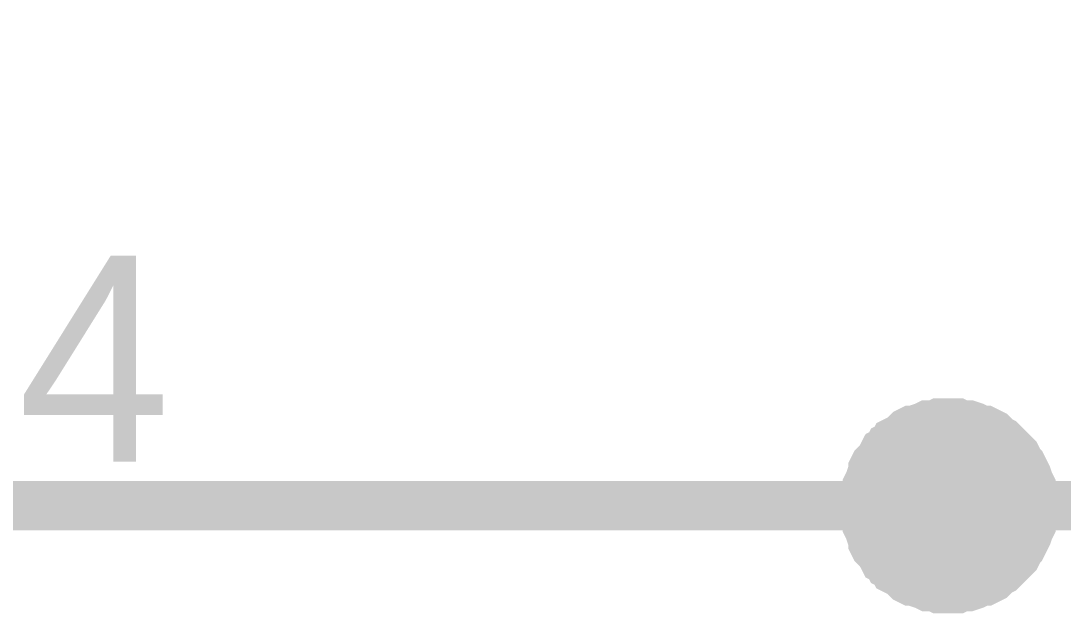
# Model space of a CAD drawing. Header units: millimetres. Extents: x 0 to 13.8, y 0 to 11.8.
# Drawn here: x 2.9994 to 3.2493, y 8.3386 to 8.4806 of the extents above; entities that cross this region are included whole.
import ezdxf

# ---------------------------------------------------------------- set-up
doc = ezdxf.new("R2010")
doc.units = ezdxf.units.MM
doc.header["$MEASUREMENT"] = 0
doc.layers.add('Sheet', color=255, linetype='Continuous')

msp = doc.modelspace()

# ---------------------------------------------------------------- linework, layer by layer
at = {"layer": 'Sheet'}
for points, const_width in [([(3.02508, 8.36438), (3.22175, 8.36438), (3.54366, 8.36438), (3.54366, 8.46448), (3.54366, 8.56458), (3.22175, 8.56458), (3.02508, 8.56458)], 0.0118), ([(3.20191, 8.36438), (3.20191, 8.36526), (3.20191, 8.36658), (3.20235, 8.36746), (3.20235, 8.36835), (3.20235, 8.36923), (3.20279, 8.37011), (3.20323, 8.37143), (3.20367, 8.37232), (3.20367, 8.3732), (3.20411, 8.37408), (3.20455, 8.37452), (3.20543, 8.3754), (3.20587, 8.37628), (3.20632, 8.37717), (3.2072, 8.37761), (3.20764, 8.37849), (3.20852, 8.37893), (3.20896, 8.37981), (3.20984, 8.38025), (3.21073, 8.38069), (3.21161, 8.38158), (3.21205, 8.38202), (3.21293, 8.38246), (3.21381, 8.38246), (3.21469, 8.3829), (3.21602, 8.38334), (3.2169, 8.38378), (3.21778, 8.38378), (3.21866, 8.38378), (3.21954, 8.38422), (3.22087, 8.38422), (3.22175, 8.38422)], 0.0118), ([(3.20191, 8.36438), (3.20191, 8.36526), (3.20191, 8.36658), (3.20235, 8.36746), (3.20235, 8.36835), (3.20235, 8.36923), (3.20279, 8.37011), (3.20323, 8.37143), (3.20367, 8.37232), (3.20367, 8.3732), (3.20411, 8.37408), (3.20455, 8.37452), (3.20543, 8.3754), (3.20587, 8.37628), (3.20632, 8.37717), (3.2072, 8.37761), (3.20764, 8.37849), (3.20852, 8.37893), (3.20896, 8.37981), (3.20984, 8.38025), (3.21073, 8.38069), (3.21161, 8.38158), (3.21205, 8.38202), (3.21293, 8.38246), (3.21381, 8.38246), (3.21469, 8.3829), (3.21602, 8.38334), (3.2169, 8.38378), (3.21778, 8.38378), (3.21866, 8.38378), (3.21954, 8.38422), (3.22087, 8.38422), (3.22175, 8.38422)], 0.0118), ([(3.20191, 8.36438), (3.20191, 8.36526), (3.20191, 8.36658), (3.20235, 8.36746), (3.20235, 8.36835), (3.20235, 8.36923), (3.20279, 8.37011), (3.20323, 8.37143), (3.20367, 8.37232), (3.20367, 8.3732), (3.20411, 8.37408), (3.20455, 8.37452), (3.20543, 8.3754), (3.20587, 8.37628), (3.20632, 8.37717), (3.2072, 8.37761), (3.20764, 8.37849), (3.20852, 8.37893), (3.20896, 8.37981), (3.20984, 8.38025), (3.21073, 8.38069), (3.21161, 8.38158), (3.21205, 8.38202), (3.21293, 8.38246), (3.21381, 8.38246), (3.21469, 8.3829), (3.21602, 8.38334), (3.2169, 8.38378), (3.21778, 8.38378), (3.21866, 8.38378), (3.21954, 8.38422), (3.22087, 8.38422), (3.22175, 8.38422)], 0.0118), ([(3.20191, 8.36438), (3.20191, 8.36526), (3.20191, 8.36658), (3.20235, 8.36746), (3.20235, 8.36835), (3.20235, 8.36923), (3.20279, 8.37011), (3.20323, 8.37143), (3.20367, 8.37232), (3.20367, 8.3732), (3.20411, 8.37408), (3.20455, 8.37452), (3.20543, 8.3754), (3.20587, 8.37628), (3.20632, 8.37717), (3.2072, 8.37761), (3.20764, 8.37849), (3.20852, 8.37893), (3.20896, 8.37981), (3.20984, 8.38025), (3.21073, 8.38069), (3.21161, 8.38158), (3.21205, 8.38202), (3.21293, 8.38246), (3.21381, 8.38246), (3.21469, 8.3829), (3.21602, 8.38334), (3.2169, 8.38378), (3.21778, 8.38378), (3.21866, 8.38378), (3.21954, 8.38422), (3.22087, 8.38422), (3.22175, 8.38422)], 0.0118), ([(3.20191, 8.36438), (3.20191, 8.36526), (3.20191, 8.36658), (3.20235, 8.36746), (3.20235, 8.36835), (3.20235, 8.36923), (3.20279, 8.37011), (3.20323, 8.37143), (3.20367, 8.37232), (3.20367, 8.3732), (3.20411, 8.37408), (3.20455, 8.37452), (3.20543, 8.3754), (3.20587, 8.37628), (3.20632, 8.37717), (3.2072, 8.37761), (3.20764, 8.37849), (3.20852, 8.37893), (3.20896, 8.37981), (3.20984, 8.38025), (3.21073, 8.38069), (3.21161, 8.38158), (3.21205, 8.38202), (3.21293, 8.38246), (3.21381, 8.38246), (3.21469, 8.3829), (3.21602, 8.38334), (3.2169, 8.38378), (3.21778, 8.38378), (3.21866, 8.38378), (3.21954, 8.38422), (3.22087, 8.38422), (3.22175, 8.38422)], 0.0118), ([(3.22175, 8.38422), (3.22175, 8.38422)], 0.0118), ([(3.22175, 8.38422), (3.22263, 8.38422), (3.22395, 8.38422), (3.22484, 8.38378), (3.22572, 8.38378), (3.2266, 8.38378), (3.22792, 8.38334), (3.22881, 8.3829), (3.22969, 8.38246), (3.23057, 8.38246), (3.23145, 8.38202), (3.23233, 8.38158), (3.23321, 8.38069), (3.23366, 8.38025), (3.23454, 8.37981), (3.23542, 8.37893), (3.23586, 8.37849), (3.23674, 8.37761), (3.23718, 8.37717), (3.23807, 8.37628), (3.23851, 8.3754), (3.23895, 8.37452), (3.23939, 8.37408), (3.23983, 8.3732), (3.24027, 8.37232), (3.24071, 8.37143), (3.24115, 8.37011), (3.24159, 8.36923), (3.24159, 8.36835), (3.24159, 8.36746), (3.24203, 8.36658), (3.24203, 8.36526), (3.24203, 8.36438)], 0.0118), ([(3.22175, 8.38422), (3.22175, 8.38422)], 0.0118), ([(3.22175, 8.38422), (3.22263, 8.38422), (3.22395, 8.38422), (3.22484, 8.38378), (3.22572, 8.38378), (3.2266, 8.38378), (3.22792, 8.38334), (3.22881, 8.3829), (3.22969, 8.38246), (3.23057, 8.38246), (3.23145, 8.38202), (3.23233, 8.38158), (3.23321, 8.38069), (3.23366, 8.38025), (3.23454, 8.37981), (3.23542, 8.37893), (3.23586, 8.37849), (3.23674, 8.37761), (3.23718, 8.37717), (3.23807, 8.37628), (3.23851, 8.3754), (3.23895, 8.37452), (3.23939, 8.37408), (3.23983, 8.3732), (3.24027, 8.37232), (3.24071, 8.37143), (3.24115, 8.37011), (3.24159, 8.36923), (3.24159, 8.36835), (3.24159, 8.36746), (3.24203, 8.36658), (3.24203, 8.36526), (3.24203, 8.36438)], 0.0118), ([(3.22175, 8.38422), (3.22175, 8.38422)], 0.0118), ([(3.22175, 8.38422), (3.22263, 8.38422), (3.22395, 8.38422), (3.22484, 8.38378), (3.22572, 8.38378), (3.2266, 8.38378), (3.22792, 8.38334), (3.22881, 8.3829), (3.22969, 8.38246), (3.23057, 8.38246), (3.23145, 8.38202), (3.23233, 8.38158), (3.23321, 8.38069), (3.23366, 8.38025), (3.23454, 8.37981), (3.23542, 8.37893), (3.23586, 8.37849), (3.23674, 8.37761), (3.23718, 8.37717), (3.23807, 8.37628), (3.23851, 8.3754), (3.23895, 8.37452), (3.23939, 8.37408), (3.23983, 8.3732), (3.24027, 8.37232), (3.24071, 8.37143), (3.24115, 8.37011), (3.24159, 8.36923), (3.24159, 8.36835), (3.24159, 8.36746), (3.24203, 8.36658), (3.24203, 8.36526), (3.24203, 8.36438)], 0.0118), ([(3.22175, 8.38422), (3.22175, 8.38422)], 0.0118), ([(3.22175, 8.38422), (3.22263, 8.38422), (3.22395, 8.38422), (3.22484, 8.38378), (3.22572, 8.38378), (3.2266, 8.38378), (3.22792, 8.38334), (3.22881, 8.3829), (3.22969, 8.38246), (3.23057, 8.38246), (3.23145, 8.38202), (3.23233, 8.38158), (3.23321, 8.38069), (3.23366, 8.38025), (3.23454, 8.37981), (3.23542, 8.37893), (3.23586, 8.37849), (3.23674, 8.37761), (3.23718, 8.37717), (3.23807, 8.37628), (3.23851, 8.3754), (3.23895, 8.37452), (3.23939, 8.37408), (3.23983, 8.3732), (3.24027, 8.37232), (3.24071, 8.37143), (3.24115, 8.37011), (3.24159, 8.36923), (3.24159, 8.36835), (3.24159, 8.36746), (3.24203, 8.36658), (3.24203, 8.36526), (3.24203, 8.36438)], 0.0118), ([(3.22175, 8.38422), (3.22175, 8.38422)], 0.0118), ([(3.22175, 8.38422), (3.22263, 8.38422), (3.22395, 8.38422), (3.22484, 8.38378), (3.22572, 8.38378), (3.2266, 8.38378), (3.22792, 8.38334), (3.22881, 8.3829), (3.22969, 8.38246), (3.23057, 8.38246), (3.23145, 8.38202), (3.23233, 8.38158), (3.23321, 8.38069), (3.23366, 8.38025), (3.23454, 8.37981), (3.23542, 8.37893), (3.23586, 8.37849), (3.23674, 8.37761), (3.23718, 8.37717), (3.23807, 8.37628), (3.23851, 8.3754), (3.23895, 8.37452), (3.23939, 8.37408), (3.23983, 8.3732), (3.24027, 8.37232), (3.24071, 8.37143), (3.24115, 8.37011), (3.24159, 8.36923), (3.24159, 8.36835), (3.24159, 8.36746), (3.24203, 8.36658), (3.24203, 8.36526), (3.24203, 8.36438)], 0.0118), ([(3.20191, 8.36438), (3.20191, 8.36526), (3.20191, 8.36658), (3.20235, 8.36746), (3.20235, 8.36835), (3.20235, 8.36923), (3.20279, 8.37011), (3.20323, 8.37143), (3.20367, 8.37232), (3.20367, 8.3732), (3.20411, 8.37408), (3.20455, 8.37452), (3.20543, 8.3754), (3.20587, 8.37628), (3.20632, 8.37717), (3.2072, 8.37761), (3.20764, 8.37849), (3.20852, 8.37893), (3.20896, 8.37981), (3.20984, 8.38025), (3.21073, 8.38069), (3.21161, 8.38158), (3.21205, 8.38202), (3.21293, 8.38246), (3.21381, 8.38246), (3.21469, 8.3829), (3.21602, 8.38334), (3.2169, 8.38378), (3.21778, 8.38378), (3.21866, 8.38378), (3.21954, 8.38422), (3.22087, 8.38422), (3.22175, 8.38422)], 0.0039), ([(3.20191, 8.36438), (3.20191, 8.36526), (3.20191, 8.36658), (3.20235, 8.36746), (3.20235, 8.36835), (3.20235, 8.36923), (3.20279, 8.37011), (3.20323, 8.37143), (3.20367, 8.37232), (3.20367, 8.3732), (3.20411, 8.37408), (3.20455, 8.37452), (3.20543, 8.3754), (3.20587, 8.37628), (3.20632, 8.37717), (3.2072, 8.37761), (3.20764, 8.37849), (3.20852, 8.37893), (3.20896, 8.37981), (3.20984, 8.38025), (3.21073, 8.38069), (3.21161, 8.38158), (3.21205, 8.38202), (3.21293, 8.38246), (3.21381, 8.38246), (3.21469, 8.3829), (3.21602, 8.38334), (3.2169, 8.38378), (3.21778, 8.38378), (3.21866, 8.38378), (3.21954, 8.38422), (3.22087, 8.38422), (3.22175, 8.38422)], 0.0039), ([(3.20191, 8.36438), (3.20191, 8.36526), (3.20191, 8.36658), (3.20235, 8.36746), (3.20235, 8.36835), (3.20235, 8.36923), (3.20279, 8.37011), (3.20323, 8.37143), (3.20367, 8.37232), (3.20367, 8.3732), (3.20411, 8.37408), (3.20455, 8.37452), (3.20543, 8.3754), (3.20587, 8.37628), (3.20632, 8.37717), (3.2072, 8.37761), (3.20764, 8.37849), (3.20852, 8.37893), (3.20896, 8.37981), (3.20984, 8.38025), (3.21073, 8.38069), (3.21161, 8.38158), (3.21205, 8.38202), (3.21293, 8.38246), (3.21381, 8.38246), (3.21469, 8.3829), (3.21602, 8.38334), (3.2169, 8.38378), (3.21778, 8.38378), (3.21866, 8.38378), (3.21954, 8.38422), (3.22087, 8.38422), (3.22175, 8.38422)], 0.0039), ([(3.20191, 8.36438), (3.20191, 8.36526), (3.20191, 8.36658), (3.20235, 8.36746), (3.20235, 8.36835), (3.20235, 8.36923), (3.20279, 8.37011), (3.20323, 8.37143), (3.20367, 8.37232), (3.20367, 8.3732), (3.20411, 8.37408), (3.20455, 8.37452), (3.20543, 8.3754), (3.20587, 8.37628), (3.20632, 8.37717), (3.2072, 8.37761), (3.20764, 8.37849), (3.20852, 8.37893), (3.20896, 8.37981), (3.20984, 8.38025), (3.21073, 8.38069), (3.21161, 8.38158), (3.21205, 8.38202), (3.21293, 8.38246), (3.21381, 8.38246), (3.21469, 8.3829), (3.21602, 8.38334), (3.2169, 8.38378), (3.21778, 8.38378), (3.21866, 8.38378), (3.21954, 8.38422), (3.22087, 8.38422), (3.22175, 8.38422)], 0.0039), ([(3.20191, 8.36438), (3.20191, 8.36526), (3.20191, 8.36658), (3.20235, 8.36746), (3.20235, 8.36835), (3.20235, 8.36923), (3.20279, 8.37011), (3.20323, 8.37143), (3.20367, 8.37232), (3.20367, 8.3732), (3.20411, 8.37408), (3.20455, 8.37452), (3.20543, 8.3754), (3.20587, 8.37628), (3.20632, 8.37717), (3.2072, 8.37761), (3.20764, 8.37849), (3.20852, 8.37893), (3.20896, 8.37981), (3.20984, 8.38025), (3.21073, 8.38069), (3.21161, 8.38158), (3.21205, 8.38202), (3.21293, 8.38246), (3.21381, 8.38246), (3.21469, 8.3829), (3.21602, 8.38334), (3.2169, 8.38378), (3.21778, 8.38378), (3.21866, 8.38378), (3.21954, 8.38422), (3.22087, 8.38422), (3.22175, 8.38422)], 0.0039), ([(3.22175, 8.38422), (3.22175, 8.38422)], 0.0039), ([(3.22175, 8.38422), (3.22263, 8.38422), (3.22395, 8.38422), (3.22484, 8.38378), (3.22572, 8.38378), (3.2266, 8.38378), (3.22792, 8.38334), (3.22881, 8.3829), (3.22969, 8.38246), (3.23057, 8.38246), (3.23145, 8.38202), (3.23233, 8.38158), (3.23321, 8.38069), (3.23366, 8.38025), (3.23454, 8.37981), (3.23542, 8.37893), (3.23586, 8.37849), (3.23674, 8.37761), (3.23718, 8.37717), (3.23807, 8.37628), (3.23851, 8.3754), (3.23895, 8.37452), (3.23939, 8.37408), (3.23983, 8.3732), (3.24027, 8.37232), (3.24071, 8.37143), (3.24115, 8.37011), (3.24159, 8.36923), (3.24159, 8.36835), (3.24159, 8.36746), (3.24203, 8.36658), (3.24203, 8.36526), (3.24203, 8.36438)], 0.0039), ([(3.22175, 8.38422), (3.22175, 8.38422)], 0.0039), ([(3.22175, 8.38422), (3.22263, 8.38422), (3.22395, 8.38422), (3.22484, 8.38378), (3.22572, 8.38378), (3.2266, 8.38378), (3.22792, 8.38334), (3.22881, 8.3829), (3.22969, 8.38246), (3.23057, 8.38246), (3.23145, 8.38202), (3.23233, 8.38158), (3.23321, 8.38069), (3.23366, 8.38025), (3.23454, 8.37981), (3.23542, 8.37893), (3.23586, 8.37849), (3.23674, 8.37761), (3.23718, 8.37717), (3.23807, 8.37628), (3.23851, 8.3754), (3.23895, 8.37452), (3.23939, 8.37408), (3.23983, 8.3732), (3.24027, 8.37232), (3.24071, 8.37143), (3.24115, 8.37011), (3.24159, 8.36923), (3.24159, 8.36835), (3.24159, 8.36746), (3.24203, 8.36658), (3.24203, 8.36526), (3.24203, 8.36438)], 0.0039), ([(3.22175, 8.38422), (3.22175, 8.38422)], 0.0039), ([(3.22175, 8.38422), (3.22263, 8.38422), (3.22395, 8.38422), (3.22484, 8.38378), (3.22572, 8.38378), (3.2266, 8.38378), (3.22792, 8.38334), (3.22881, 8.3829), (3.22969, 8.38246), (3.23057, 8.38246), (3.23145, 8.38202), (3.23233, 8.38158), (3.23321, 8.38069), (3.23366, 8.38025), (3.23454, 8.37981), (3.23542, 8.37893), (3.23586, 8.37849), (3.23674, 8.37761), (3.23718, 8.37717), (3.23807, 8.37628), (3.23851, 8.3754), (3.23895, 8.37452), (3.23939, 8.37408), (3.23983, 8.3732), (3.24027, 8.37232), (3.24071, 8.37143), (3.24115, 8.37011), (3.24159, 8.36923), (3.24159, 8.36835), (3.24159, 8.36746), (3.24203, 8.36658), (3.24203, 8.36526), (3.24203, 8.36438)], 0.0039), ([(3.22175, 8.38422), (3.22175, 8.38422)], 0.0039), ([(3.22175, 8.38422), (3.22263, 8.38422), (3.22395, 8.38422), (3.22484, 8.38378), (3.22572, 8.38378), (3.2266, 8.38378), (3.22792, 8.38334), (3.22881, 8.3829), (3.22969, 8.38246), (3.23057, 8.38246), (3.23145, 8.38202), (3.23233, 8.38158), (3.23321, 8.38069), (3.23366, 8.38025), (3.23454, 8.37981), (3.23542, 8.37893), (3.23586, 8.37849), (3.23674, 8.37761), (3.23718, 8.37717), (3.23807, 8.37628), (3.23851, 8.3754), (3.23895, 8.37452), (3.23939, 8.37408), (3.23983, 8.3732), (3.24027, 8.37232), (3.24071, 8.37143), (3.24115, 8.37011), (3.24159, 8.36923), (3.24159, 8.36835), (3.24159, 8.36746), (3.24203, 8.36658), (3.24203, 8.36526), (3.24203, 8.36438)], 0.0039), ([(3.22175, 8.38422), (3.22175, 8.38422)], 0.0039), ([(3.22175, 8.38422), (3.22263, 8.38422), (3.22395, 8.38422), (3.22484, 8.38378), (3.22572, 8.38378), (3.2266, 8.38378), (3.22792, 8.38334), (3.22881, 8.3829), (3.22969, 8.38246), (3.23057, 8.38246), (3.23145, 8.38202), (3.23233, 8.38158), (3.23321, 8.38069), (3.23366, 8.38025), (3.23454, 8.37981), (3.23542, 8.37893), (3.23586, 8.37849), (3.23674, 8.37761), (3.23718, 8.37717), (3.23807, 8.37628), (3.23851, 8.3754), (3.23895, 8.37452), (3.23939, 8.37408), (3.23983, 8.3732), (3.24027, 8.37232), (3.24071, 8.37143), (3.24115, 8.37011), (3.24159, 8.36923), (3.24159, 8.36835), (3.24159, 8.36746), (3.24203, 8.36658), (3.24203, 8.36526), (3.24203, 8.36438)], 0.0039), ([(2.92189, 8.36438), (3.22175, 8.36438)], 0.0118), ([(3.22175, 8.34453), (3.22087, 8.34453), (3.21954, 8.34453), (3.21866, 8.34498), (3.21778, 8.34498), (3.2169, 8.34498), (3.21602, 8.34542), (3.21469, 8.34586), (3.21381, 8.3463), (3.21293, 8.3463), (3.21205, 8.34674), (3.21161, 8.34718), (3.21073, 8.34806), (3.20984, 8.3485), (3.20896, 8.34894), (3.20852, 8.34983), (3.20764, 8.35027), (3.2072, 8.35115), (3.20632, 8.35159), (3.20587, 8.35247), (3.20543, 8.35335), (3.20455, 8.35424), (3.20411, 8.35468), (3.20367, 8.35556), (3.20367, 8.35644), (3.20323, 8.35732), (3.20279, 8.35865), (3.20235, 8.35953), (3.20235, 8.36041), (3.20235, 8.36129), (3.20191, 8.36217), (3.20191, 8.3635), (3.20191, 8.36438)], 0.0118), ([(3.20191, 8.36438), (3.20191, 8.36438)], 0.0118), ([(3.22175, 8.34453), (3.22087, 8.34453), (3.21954, 8.34453), (3.21866, 8.34498), (3.21778, 8.34498), (3.2169, 8.34498), (3.21602, 8.34542), (3.21469, 8.34586), (3.21381, 8.3463), (3.21293, 8.3463), (3.21205, 8.34674), (3.21161, 8.34718), (3.21073, 8.34806), (3.20984, 8.3485), (3.20896, 8.34894), (3.20852, 8.34983), (3.20764, 8.35027), (3.2072, 8.35115), (3.20632, 8.35159), (3.20587, 8.35247), (3.20543, 8.35335), (3.20455, 8.35424), (3.20411, 8.35468), (3.20367, 8.35556), (3.20367, 8.35644), (3.20323, 8.35732), (3.20279, 8.35865), (3.20235, 8.35953), (3.20235, 8.36041), (3.20235, 8.36129), (3.20191, 8.36217), (3.20191, 8.3635), (3.20191, 8.36438)], 0.0118), ([(3.20191, 8.36438), (3.20191, 8.36438)], 0.0118), ([(3.22175, 8.34453), (3.22087, 8.34453), (3.21954, 8.34453), (3.21866, 8.34498), (3.21778, 8.34498), (3.2169, 8.34498), (3.21602, 8.34542), (3.21469, 8.34586), (3.21381, 8.3463), (3.21293, 8.3463), (3.21205, 8.34674), (3.21161, 8.34718), (3.21073, 8.34806), (3.20984, 8.3485), (3.20896, 8.34894), (3.20852, 8.34983), (3.20764, 8.35027), (3.2072, 8.35115), (3.20632, 8.35159), (3.20587, 8.35247), (3.20543, 8.35335), (3.20455, 8.35424), (3.20411, 8.35468), (3.20367, 8.35556), (3.20367, 8.35644), (3.20323, 8.35732), (3.20279, 8.35865), (3.20235, 8.35953), (3.20235, 8.36041), (3.20235, 8.36129), (3.20191, 8.36217), (3.20191, 8.3635), (3.20191, 8.36438)], 0.0118), ([(3.20191, 8.36438), (3.20191, 8.36438)], 0.0118), ([(3.22175, 8.34453), (3.22087, 8.34453), (3.21954, 8.34453), (3.21866, 8.34498), (3.21778, 8.34498), (3.2169, 8.34498), (3.21602, 8.34542), (3.21469, 8.34586), (3.21381, 8.3463), (3.21293, 8.3463), (3.21205, 8.34674), (3.21161, 8.34718), (3.21073, 8.34806), (3.20984, 8.3485), (3.20896, 8.34894), (3.20852, 8.34983), (3.20764, 8.35027), (3.2072, 8.35115), (3.20632, 8.35159), (3.20587, 8.35247), (3.20543, 8.35335), (3.20455, 8.35424), (3.20411, 8.35468), (3.20367, 8.35556), (3.20367, 8.35644), (3.20323, 8.35732), (3.20279, 8.35865), (3.20235, 8.35953), (3.20235, 8.36041), (3.20235, 8.36129), (3.20191, 8.36217), (3.20191, 8.3635), (3.20191, 8.36438)], 0.0118), ([(3.20191, 8.36438), (3.20191, 8.36438)], 0.0118), ([(3.22175, 8.34453), (3.22087, 8.34453), (3.21954, 8.34453), (3.21866, 8.34498), (3.21778, 8.34498), (3.2169, 8.34498), (3.21602, 8.34542), (3.21469, 8.34586), (3.21381, 8.3463), (3.21293, 8.3463), (3.21205, 8.34674), (3.21161, 8.34718), (3.21073, 8.34806), (3.20984, 8.3485), (3.20896, 8.34894), (3.20852, 8.34983), (3.20764, 8.35027), (3.2072, 8.35115), (3.20632, 8.35159), (3.20587, 8.35247), (3.20543, 8.35335), (3.20455, 8.35424), (3.20411, 8.35468), (3.20367, 8.35556), (3.20367, 8.35644), (3.20323, 8.35732), (3.20279, 8.35865), (3.20235, 8.35953), (3.20235, 8.36041), (3.20235, 8.36129), (3.20191, 8.36217), (3.20191, 8.3635), (3.20191, 8.36438)], 0.0118), ([(3.20191, 8.36438), (3.20191, 8.36438)], 0.0118), ([(3.24203, 8.36438), (3.24203, 8.3635), (3.24203, 8.36217), (3.24159, 8.36129), (3.24159, 8.36041), (3.24159, 8.35953), (3.24115, 8.35865), (3.24071, 8.35732), (3.24027, 8.35644), (3.23983, 8.35556), (3.23939, 8.35468), (3.23895, 8.35424), (3.23851, 8.35335), (3.23807, 8.35247), (3.23718, 8.35159), (3.23674, 8.35115), (3.23586, 8.35027), (3.23542, 8.34983), (3.23454, 8.34894), (3.23366, 8.3485), (3.23321, 8.34806), (3.23233, 8.34718), (3.23145, 8.34674), (3.23057, 8.3463), (3.22969, 8.3463), (3.22881, 8.34586), (3.22792, 8.34542), (3.2266, 8.34498), (3.22572, 8.34498), (3.22484, 8.34498), (3.22395, 8.34453), (3.22263, 8.34453), (3.22175, 8.34453)], 0.0118), ([(3.24203, 8.36438), (3.24203, 8.3635), (3.24203, 8.36217), (3.24159, 8.36129), (3.24159, 8.36041), (3.24159, 8.35953), (3.24115, 8.35865), (3.24071, 8.35732), (3.24027, 8.35644), (3.23983, 8.35556), (3.23939, 8.35468), (3.23895, 8.35424), (3.23851, 8.35335), (3.23807, 8.35247), (3.23718, 8.35159), (3.23674, 8.35115), (3.23586, 8.35027), (3.23542, 8.34983), (3.23454, 8.34894), (3.23366, 8.3485), (3.23321, 8.34806), (3.23233, 8.34718), (3.23145, 8.34674), (3.23057, 8.3463), (3.22969, 8.3463), (3.22881, 8.34586), (3.22792, 8.34542), (3.2266, 8.34498), (3.22572, 8.34498), (3.22484, 8.34498), (3.22395, 8.34453), (3.22263, 8.34453), (3.22175, 8.34453)], 0.0118), ([(3.24203, 8.36438), (3.24203, 8.3635), (3.24203, 8.36217), (3.24159, 8.36129), (3.24159, 8.36041), (3.24159, 8.35953), (3.24115, 8.35865), (3.24071, 8.35732), (3.24027, 8.35644), (3.23983, 8.35556), (3.23939, 8.35468), (3.23895, 8.35424), (3.23851, 8.35335), (3.23807, 8.35247), (3.23718, 8.35159), (3.23674, 8.35115), (3.23586, 8.35027), (3.23542, 8.34983), (3.23454, 8.34894), (3.23366, 8.3485), (3.23321, 8.34806), (3.23233, 8.34718), (3.23145, 8.34674), (3.23057, 8.3463), (3.22969, 8.3463), (3.22881, 8.34586), (3.22792, 8.34542), (3.2266, 8.34498), (3.22572, 8.34498), (3.22484, 8.34498), (3.22395, 8.34453), (3.22263, 8.34453), (3.22175, 8.34453)], 0.0118), ([(3.24203, 8.36438), (3.24203, 8.3635), (3.24203, 8.36217), (3.24159, 8.36129), (3.24159, 8.36041), (3.24159, 8.35953), (3.24115, 8.35865), (3.24071, 8.35732), (3.24027, 8.35644), (3.23983, 8.35556), (3.23939, 8.35468), (3.23895, 8.35424), (3.23851, 8.35335), (3.23807, 8.35247), (3.23718, 8.35159), (3.23674, 8.35115), (3.23586, 8.35027), (3.23542, 8.34983), (3.23454, 8.34894), (3.23366, 8.3485), (3.23321, 8.34806), (3.23233, 8.34718), (3.23145, 8.34674), (3.23057, 8.3463), (3.22969, 8.3463), (3.22881, 8.34586), (3.22792, 8.34542), (3.2266, 8.34498), (3.22572, 8.34498), (3.22484, 8.34498), (3.22395, 8.34453), (3.22263, 8.34453), (3.22175, 8.34453)], 0.0118), ([(3.24203, 8.36438), (3.24203, 8.3635), (3.24203, 8.36217), (3.24159, 8.36129), (3.24159, 8.36041), (3.24159, 8.35953), (3.24115, 8.35865), (3.24071, 8.35732), (3.24027, 8.35644), (3.23983, 8.35556), (3.23939, 8.35468), (3.23895, 8.35424), (3.23851, 8.35335), (3.23807, 8.35247), (3.23718, 8.35159), (3.23674, 8.35115), (3.23586, 8.35027), (3.23542, 8.34983), (3.23454, 8.34894), (3.23366, 8.3485), (3.23321, 8.34806), (3.23233, 8.34718), (3.23145, 8.34674), (3.23057, 8.3463), (3.22969, 8.3463), (3.22881, 8.34586), (3.22792, 8.34542), (3.2266, 8.34498), (3.22572, 8.34498), (3.22484, 8.34498), (3.22395, 8.34453), (3.22263, 8.34453), (3.22175, 8.34453)], 0.0118), ([(3.24203, 8.36438), (3.24203, 8.36438), (3.24203, 8.36438), (3.24203, 8.36438), (3.24203, 8.36438), (3.24203, 8.36438), (3.24203, 8.36438), (3.24203, 8.36438), (3.24203, 8.36438), (3.24203, 8.36438), (3.24203, 8.36438), (3.24203, 8.36438), (3.24203, 8.36438), (3.24203, 8.36438), (3.24203, 8.36438), (3.24203, 8.36438), (3.24203, 8.36438), (3.24203, 8.36438), (3.24203, 8.36438), (3.24203, 8.36438), (3.24203, 8.36438), (3.24203, 8.36438), (3.24203, 8.36438), (3.24203, 8.36438), (3.24203, 8.36438), (3.24203, 8.36438), (3.24203, 8.36438), (3.24203, 8.36438), (3.24203, 8.36438), (3.24203, 8.36438), (3.24203, 8.36438), (3.24203, 8.36438), (3.24203, 8.36438)], 0.0118), ([(3.24203, 8.36438), (3.24203, 8.36438)], 0.0118), ([(3.24203, 8.36438), (3.24203, 8.36438), (3.24203, 8.36438), (3.24203, 8.36438), (3.24203, 8.36438), (3.24203, 8.36438), (3.24203, 8.36438), (3.24203, 8.36438), (3.24203, 8.36438), (3.24203, 8.36438), (3.24203, 8.36438), (3.24203, 8.36438), (3.24203, 8.36438), (3.24203, 8.36438), (3.24203, 8.36438), (3.24203, 8.36438), (3.24203, 8.36438), (3.24203, 8.36438), (3.24203, 8.36438), (3.24203, 8.36438), (3.24203, 8.36438), (3.24203, 8.36438), (3.24203, 8.36438), (3.24203, 8.36438), (3.24203, 8.36438), (3.24203, 8.36438), (3.24203, 8.36438), (3.24203, 8.36438), (3.24203, 8.36438), (3.24203, 8.36438), (3.24203, 8.36438), (3.24203, 8.36438), (3.24203, 8.36438)], 0.0118), ([(3.24203, 8.36438), (3.24203, 8.36438)], 0.0118), ([(3.24203, 8.36438), (3.24203, 8.36438), (3.24203, 8.36438), (3.24203, 8.36438), (3.24203, 8.36438), (3.24203, 8.36438), (3.24203, 8.36438), (3.24203, 8.36438), (3.24203, 8.36438), (3.24203, 8.36438), (3.24203, 8.36438), (3.24203, 8.36438), (3.24203, 8.36438), (3.24203, 8.36438), (3.24203, 8.36438), (3.24203, 8.36438), (3.24203, 8.36438), (3.24203, 8.36438), (3.24203, 8.36438), (3.24203, 8.36438), (3.24203, 8.36438), (3.24203, 8.36438), (3.24203, 8.36438), (3.24203, 8.36438), (3.24203, 8.36438), (3.24203, 8.36438), (3.24203, 8.36438), (3.24203, 8.36438), (3.24203, 8.36438), (3.24203, 8.36438), (3.24203, 8.36438), (3.24203, 8.36438), (3.24203, 8.36438)], 0.0118), ([(3.24203, 8.36438), (3.24203, 8.36438)], 0.0118), ([(3.24203, 8.36438), (3.24203, 8.36438), (3.24203, 8.36438), (3.24203, 8.36438), (3.24203, 8.36438), (3.24203, 8.36438), (3.24203, 8.36438), (3.24203, 8.36438), (3.24203, 8.36438), (3.24203, 8.36438), (3.24203, 8.36438), (3.24203, 8.36438), (3.24203, 8.36438), (3.24203, 8.36438), (3.24203, 8.36438), (3.24203, 8.36438), (3.24203, 8.36438), (3.24203, 8.36438), (3.24203, 8.36438), (3.24203, 8.36438), (3.24203, 8.36438), (3.24203, 8.36438), (3.24203, 8.36438), (3.24203, 8.36438), (3.24203, 8.36438), (3.24203, 8.36438), (3.24203, 8.36438), (3.24203, 8.36438), (3.24203, 8.36438), (3.24203, 8.36438), (3.24203, 8.36438), (3.24203, 8.36438), (3.24203, 8.36438)], 0.0118), ([(3.24203, 8.36438), (3.24203, 8.36438)], 0.0118), ([(3.24203, 8.36438), (3.24203, 8.36438), (3.24203, 8.36438), (3.24203, 8.36438), (3.24203, 8.36438), (3.24203, 8.36438), (3.24203, 8.36438), (3.24203, 8.36438), (3.24203, 8.36438), (3.24203, 8.36438), (3.24203, 8.36438), (3.24203, 8.36438), (3.24203, 8.36438), (3.24203, 8.36438), (3.24203, 8.36438), (3.24203, 8.36438), (3.24203, 8.36438), (3.24203, 8.36438), (3.24203, 8.36438), (3.24203, 8.36438), (3.24203, 8.36438), (3.24203, 8.36438), (3.24203, 8.36438), (3.24203, 8.36438), (3.24203, 8.36438), (3.24203, 8.36438), (3.24203, 8.36438), (3.24203, 8.36438), (3.24203, 8.36438), (3.24203, 8.36438), (3.24203, 8.36438), (3.24203, 8.36438), (3.24203, 8.36438)], 0.0118), ([(3.24203, 8.36438), (3.24203, 8.36438)], 0.0118), ([(3.22175, 8.34453), (3.22087, 8.34453), (3.21954, 8.34453), (3.21866, 8.34498), (3.21778, 8.34498), (3.2169, 8.34498), (3.21602, 8.34542), (3.21469, 8.34586), (3.21381, 8.3463), (3.21293, 8.3463), (3.21205, 8.34674), (3.21161, 8.34718), (3.21073, 8.34806), (3.20984, 8.3485), (3.20896, 8.34894), (3.20852, 8.34983), (3.20764, 8.35027), (3.2072, 8.35115), (3.20632, 8.35159), (3.20587, 8.35247), (3.20543, 8.35335), (3.20455, 8.35424), (3.20411, 8.35468), (3.20367, 8.35556), (3.20367, 8.35644), (3.20323, 8.35732), (3.20279, 8.35865), (3.20235, 8.35953), (3.20235, 8.36041), (3.20235, 8.36129), (3.20191, 8.36217), (3.20191, 8.3635), (3.20191, 8.36438)], 0.0039), ([(3.20191, 8.36438), (3.20191, 8.36438)], 0.0039), ([(3.22175, 8.34453), (3.22087, 8.34453), (3.21954, 8.34453), (3.21866, 8.34498), (3.21778, 8.34498), (3.2169, 8.34498), (3.21602, 8.34542), (3.21469, 8.34586), (3.21381, 8.3463), (3.21293, 8.3463), (3.21205, 8.34674), (3.21161, 8.34718), (3.21073, 8.34806), (3.20984, 8.3485), (3.20896, 8.34894), (3.20852, 8.34983), (3.20764, 8.35027), (3.2072, 8.35115), (3.20632, 8.35159), (3.20587, 8.35247), (3.20543, 8.35335), (3.20455, 8.35424), (3.20411, 8.35468), (3.20367, 8.35556), (3.20367, 8.35644), (3.20323, 8.35732), (3.20279, 8.35865), (3.20235, 8.35953), (3.20235, 8.36041), (3.20235, 8.36129), (3.20191, 8.36217), (3.20191, 8.3635), (3.20191, 8.36438)], 0.0039), ([(3.20191, 8.36438), (3.20191, 8.36438)], 0.0039), ([(3.22175, 8.34453), (3.22087, 8.34453), (3.21954, 8.34453), (3.21866, 8.34498), (3.21778, 8.34498), (3.2169, 8.34498), (3.21602, 8.34542), (3.21469, 8.34586), (3.21381, 8.3463), (3.21293, 8.3463), (3.21205, 8.34674), (3.21161, 8.34718), (3.21073, 8.34806), (3.20984, 8.3485), (3.20896, 8.34894), (3.20852, 8.34983), (3.20764, 8.35027), (3.2072, 8.35115), (3.20632, 8.35159), (3.20587, 8.35247), (3.20543, 8.35335), (3.20455, 8.35424), (3.20411, 8.35468), (3.20367, 8.35556), (3.20367, 8.35644), (3.20323, 8.35732), (3.20279, 8.35865), (3.20235, 8.35953), (3.20235, 8.36041), (3.20235, 8.36129), (3.20191, 8.36217), (3.20191, 8.3635), (3.20191, 8.36438)], 0.0039), ([(3.20191, 8.36438), (3.20191, 8.36438)], 0.0039), ([(3.22175, 8.34453), (3.22087, 8.34453), (3.21954, 8.34453), (3.21866, 8.34498), (3.21778, 8.34498), (3.2169, 8.34498), (3.21602, 8.34542), (3.21469, 8.34586), (3.21381, 8.3463), (3.21293, 8.3463), (3.21205, 8.34674), (3.21161, 8.34718), (3.21073, 8.34806), (3.20984, 8.3485), (3.20896, 8.34894), (3.20852, 8.34983), (3.20764, 8.35027), (3.2072, 8.35115), (3.20632, 8.35159), (3.20587, 8.35247), (3.20543, 8.35335), (3.20455, 8.35424), (3.20411, 8.35468), (3.20367, 8.35556), (3.20367, 8.35644), (3.20323, 8.35732), (3.20279, 8.35865), (3.20235, 8.35953), (3.20235, 8.36041), (3.20235, 8.36129), (3.20191, 8.36217), (3.20191, 8.3635), (3.20191, 8.36438)], 0.0039), ([(3.20191, 8.36438), (3.20191, 8.36438)], 0.0039), ([(3.22175, 8.34453), (3.22087, 8.34453), (3.21954, 8.34453), (3.21866, 8.34498), (3.21778, 8.34498), (3.2169, 8.34498), (3.21602, 8.34542), (3.21469, 8.34586), (3.21381, 8.3463), (3.21293, 8.3463), (3.21205, 8.34674), (3.21161, 8.34718), (3.21073, 8.34806), (3.20984, 8.3485), (3.20896, 8.34894), (3.20852, 8.34983), (3.20764, 8.35027), (3.2072, 8.35115), (3.20632, 8.35159), (3.20587, 8.35247), (3.20543, 8.35335), (3.20455, 8.35424), (3.20411, 8.35468), (3.20367, 8.35556), (3.20367, 8.35644), (3.20323, 8.35732), (3.20279, 8.35865), (3.20235, 8.35953), (3.20235, 8.36041), (3.20235, 8.36129), (3.20191, 8.36217), (3.20191, 8.3635), (3.20191, 8.36438)], 0.0039), ([(3.20191, 8.36438), (3.20191, 8.36438)], 0.0039), ([(3.24203, 8.36438), (3.24203, 8.3635), (3.24203, 8.36217), (3.24159, 8.36129), (3.24159, 8.36041), (3.24159, 8.35953), (3.24115, 8.35865), (3.24071, 8.35732), (3.24027, 8.35644), (3.23983, 8.35556), (3.23939, 8.35468), (3.23895, 8.35424), (3.23851, 8.35335), (3.23807, 8.35247), (3.23718, 8.35159), (3.23674, 8.35115), (3.23586, 8.35027), (3.23542, 8.34983), (3.23454, 8.34894), (3.23366, 8.3485), (3.23321, 8.34806), (3.23233, 8.34718), (3.23145, 8.34674), (3.23057, 8.3463), (3.22969, 8.3463), (3.22881, 8.34586), (3.22792, 8.34542), (3.2266, 8.34498), (3.22572, 8.34498), (3.22484, 8.34498), (3.22395, 8.34453), (3.22263, 8.34453), (3.22175, 8.34453)], 0.0039), ([(3.24203, 8.36438), (3.24203, 8.3635), (3.24203, 8.36217), (3.24159, 8.36129), (3.24159, 8.36041), (3.24159, 8.35953), (3.24115, 8.35865), (3.24071, 8.35732), (3.24027, 8.35644), (3.23983, 8.35556), (3.23939, 8.35468), (3.23895, 8.35424), (3.23851, 8.35335), (3.23807, 8.35247), (3.23718, 8.35159), (3.23674, 8.35115), (3.23586, 8.35027), (3.23542, 8.34983), (3.23454, 8.34894), (3.23366, 8.3485), (3.23321, 8.34806), (3.23233, 8.34718), (3.23145, 8.34674), (3.23057, 8.3463), (3.22969, 8.3463), (3.22881, 8.34586), (3.22792, 8.34542), (3.2266, 8.34498), (3.22572, 8.34498), (3.22484, 8.34498), (3.22395, 8.34453), (3.22263, 8.34453), (3.22175, 8.34453)], 0.0039), ([(3.24203, 8.36438), (3.24203, 8.3635), (3.24203, 8.36217), (3.24159, 8.36129), (3.24159, 8.36041), (3.24159, 8.35953), (3.24115, 8.35865), (3.24071, 8.35732), (3.24027, 8.35644), (3.23983, 8.35556), (3.23939, 8.35468), (3.23895, 8.35424), (3.23851, 8.35335), (3.23807, 8.35247), (3.23718, 8.35159), (3.23674, 8.35115), (3.23586, 8.35027), (3.23542, 8.34983), (3.23454, 8.34894), (3.23366, 8.3485), (3.23321, 8.34806), (3.23233, 8.34718), (3.23145, 8.34674), (3.23057, 8.3463), (3.22969, 8.3463), (3.22881, 8.34586), (3.22792, 8.34542), (3.2266, 8.34498), (3.22572, 8.34498), (3.22484, 8.34498), (3.22395, 8.34453), (3.22263, 8.34453), (3.22175, 8.34453)], 0.0039), ([(3.24203, 8.36438), (3.24203, 8.3635), (3.24203, 8.36217), (3.24159, 8.36129), (3.24159, 8.36041), (3.24159, 8.35953), (3.24115, 8.35865), (3.24071, 8.35732), (3.24027, 8.35644), (3.23983, 8.35556), (3.23939, 8.35468), (3.23895, 8.35424), (3.23851, 8.35335), (3.23807, 8.35247), (3.23718, 8.35159), (3.23674, 8.35115), (3.23586, 8.35027), (3.23542, 8.34983), (3.23454, 8.34894), (3.23366, 8.3485), (3.23321, 8.34806), (3.23233, 8.34718), (3.23145, 8.34674), (3.23057, 8.3463), (3.22969, 8.3463), (3.22881, 8.34586), (3.22792, 8.34542), (3.2266, 8.34498), (3.22572, 8.34498), (3.22484, 8.34498), (3.22395, 8.34453), (3.22263, 8.34453), (3.22175, 8.34453)], 0.0039), ([(3.24203, 8.36438), (3.24203, 8.3635), (3.24203, 8.36217), (3.24159, 8.36129), (3.24159, 8.36041), (3.24159, 8.35953), (3.24115, 8.35865), (3.24071, 8.35732), (3.24027, 8.35644), (3.23983, 8.35556), (3.23939, 8.35468), (3.23895, 8.35424), (3.23851, 8.35335), (3.23807, 8.35247), (3.23718, 8.35159), (3.23674, 8.35115), (3.23586, 8.35027), (3.23542, 8.34983), (3.23454, 8.34894), (3.23366, 8.3485), (3.23321, 8.34806), (3.23233, 8.34718), (3.23145, 8.34674), (3.23057, 8.3463), (3.22969, 8.3463), (3.22881, 8.34586), (3.22792, 8.34542), (3.2266, 8.34498), (3.22572, 8.34498), (3.22484, 8.34498), (3.22395, 8.34453), (3.22263, 8.34453), (3.22175, 8.34453)], 0.0039), ([(3.24203, 8.36438), (3.24203, 8.36438), (3.24203, 8.36438), (3.24203, 8.36438), (3.24203, 8.36438), (3.24203, 8.36438), (3.24203, 8.36438), (3.24203, 8.36438), (3.24203, 8.36438), (3.24203, 8.36438), (3.24203, 8.36438), (3.24203, 8.36438), (3.24203, 8.36438), (3.24203, 8.36438), (3.24203, 8.36438), (3.24203, 8.36438), (3.24203, 8.36438), (3.24203, 8.36438), (3.24203, 8.36438), (3.24203, 8.36438), (3.24203, 8.36438), (3.24203, 8.36438), (3.24203, 8.36438), (3.24203, 8.36438), (3.24203, 8.36438), (3.24203, 8.36438), (3.24203, 8.36438), (3.24203, 8.36438), (3.24203, 8.36438), (3.24203, 8.36438), (3.24203, 8.36438), (3.24203, 8.36438), (3.24203, 8.36438)], 0.0039), ([(3.24203, 8.36438), (3.24203, 8.36438)], 0.0039), ([(3.24203, 8.36438), (3.24203, 8.36438), (3.24203, 8.36438), (3.24203, 8.36438), (3.24203, 8.36438), (3.24203, 8.36438), (3.24203, 8.36438), (3.24203, 8.36438), (3.24203, 8.36438), (3.24203, 8.36438), (3.24203, 8.36438), (3.24203, 8.36438), (3.24203, 8.36438), (3.24203, 8.36438), (3.24203, 8.36438), (3.24203, 8.36438), (3.24203, 8.36438), (3.24203, 8.36438), (3.24203, 8.36438), (3.24203, 8.36438), (3.24203, 8.36438), (3.24203, 8.36438), (3.24203, 8.36438), (3.24203, 8.36438), (3.24203, 8.36438), (3.24203, 8.36438), (3.24203, 8.36438), (3.24203, 8.36438), (3.24203, 8.36438), (3.24203, 8.36438), (3.24203, 8.36438), (3.24203, 8.36438), (3.24203, 8.36438)], 0.0039), ([(3.24203, 8.36438), (3.24203, 8.36438)], 0.0039), ([(3.24203, 8.36438), (3.24203, 8.36438), (3.24203, 8.36438), (3.24203, 8.36438), (3.24203, 8.36438), (3.24203, 8.36438), (3.24203, 8.36438), (3.24203, 8.36438), (3.24203, 8.36438), (3.24203, 8.36438), (3.24203, 8.36438), (3.24203, 8.36438), (3.24203, 8.36438), (3.24203, 8.36438), (3.24203, 8.36438), (3.24203, 8.36438), (3.24203, 8.36438), (3.24203, 8.36438), (3.24203, 8.36438), (3.24203, 8.36438), (3.24203, 8.36438), (3.24203, 8.36438), (3.24203, 8.36438), (3.24203, 8.36438), (3.24203, 8.36438), (3.24203, 8.36438), (3.24203, 8.36438), (3.24203, 8.36438), (3.24203, 8.36438), (3.24203, 8.36438), (3.24203, 8.36438), (3.24203, 8.36438), (3.24203, 8.36438)], 0.0039), ([(3.24203, 8.36438), (3.24203, 8.36438)], 0.0039), ([(3.24203, 8.36438), (3.24203, 8.36438), (3.24203, 8.36438), (3.24203, 8.36438), (3.24203, 8.36438), (3.24203, 8.36438), (3.24203, 8.36438), (3.24203, 8.36438), (3.24203, 8.36438), (3.24203, 8.36438), (3.24203, 8.36438), (3.24203, 8.36438), (3.24203, 8.36438), (3.24203, 8.36438), (3.24203, 8.36438), (3.24203, 8.36438), (3.24203, 8.36438), (3.24203, 8.36438), (3.24203, 8.36438), (3.24203, 8.36438), (3.24203, 8.36438), (3.24203, 8.36438), (3.24203, 8.36438), (3.24203, 8.36438), (3.24203, 8.36438), (3.24203, 8.36438), (3.24203, 8.36438), (3.24203, 8.36438), (3.24203, 8.36438), (3.24203, 8.36438), (3.24203, 8.36438), (3.24203, 8.36438), (3.24203, 8.36438)], 0.0039), ([(3.24203, 8.36438), (3.24203, 8.36438)], 0.0039), ([(3.24203, 8.36438), (3.24203, 8.36438), (3.24203, 8.36438), (3.24203, 8.36438), (3.24203, 8.36438), (3.24203, 8.36438), (3.24203, 8.36438), (3.24203, 8.36438), (3.24203, 8.36438), (3.24203, 8.36438), (3.24203, 8.36438), (3.24203, 8.36438), (3.24203, 8.36438), (3.24203, 8.36438), (3.24203, 8.36438), (3.24203, 8.36438), (3.24203, 8.36438), (3.24203, 8.36438), (3.24203, 8.36438), (3.24203, 8.36438), (3.24203, 8.36438), (3.24203, 8.36438), (3.24203, 8.36438), (3.24203, 8.36438), (3.24203, 8.36438), (3.24203, 8.36438), (3.24203, 8.36438), (3.24203, 8.36438), (3.24203, 8.36438), (3.24203, 8.36438), (3.24203, 8.36438), (3.24203, 8.36438), (3.24203, 8.36438)], 0.0039), ([(3.24203, 8.36438), (3.24203, 8.36438)], 0.0039)]:
    msp.add_lwpolyline(points, dxfattribs=dict(at, const_width=const_width))
at = {"layer": 'Sheet', "const_width": 0.02}
msp.add_lwpolyline([(3.21165, 8.36457, 1), (3.23165, 8.36457, 1)], format="xyb", close=True, dxfattribs=at)

# ---------------------------------------------------------------- texts
at = {"layer": 'Sheet'}
msp.add_text('4', height=0.04939, dxfattribs=at).set_placement((2.99862, 8.37496))

doc.saveas('drawing.dxf')
